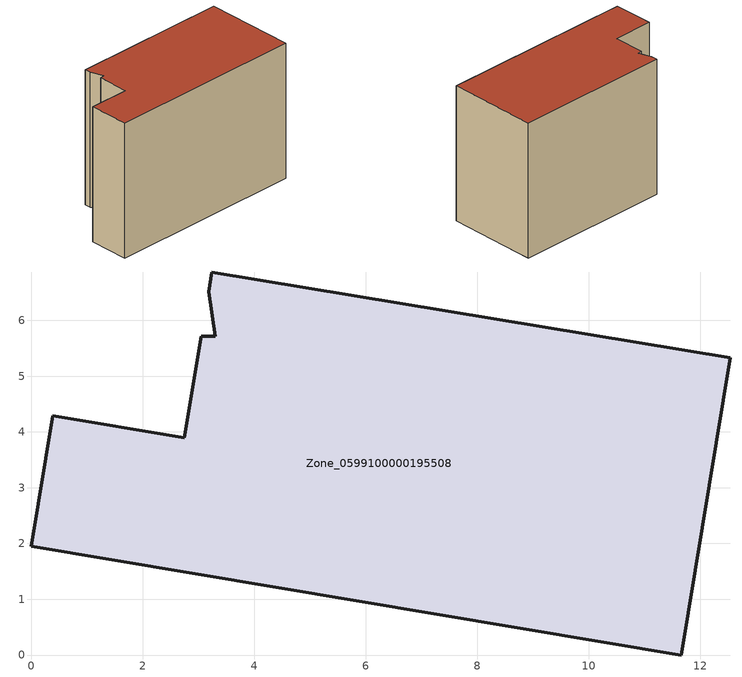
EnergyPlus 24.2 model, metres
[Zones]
Zone_0599100000195508
 floor ground (C_G): 11.65,0 0,1.95 0.39,4.29 2.75,3.9 3.05,5.72 3.31,5.71 3.18,6.51 3.24,6.87 12.54,5.33 z0
 wall outside (C_F): 3.24,6.87 3.18,6.51 3.31,5.71 3.05,5.72 2.75,3.9 0.39,4.29 0,1.95 11.65,0 12.54,5.33 3.24,6.87 z0:8.2
 roof outside (C_R): 3.31,5.71 3.05,5.72 2.75,3.9 0.39,4.29 0,1.95 11.65,0 12.54,5.33 3.24,6.87 3.18,6.51 z8.2
[BUILDING]
Pand.0599100000195508: North Axis=0; Terrain=City; Loads Convergence Tolerance Value=0.04; Temperature Convergence Tolerance Value=0.4; Solar Distribution=FullExterior; Maximum Number of Warmup Days=25; Minimum Number of Warmup Days=1
[Site:Location]
Rotterdam.The.Hague.AP_ZH_NLD Design_Conditions: Latitude=51.96; Longitude=4.45; Time Zone=1; Elevation=-4.5
[SITE:GROUNDTEMPERATURE:BUILDINGSURFACE]
18, 18, 18, 18, 18, 18, 18, 18, 18, 18, 18, 18
[MATERIAL] Thermal Absorptance=0.9; Solar Absorptance=0.7; Visible Absorptance=0.7
Name | Roughness | Thickness | Conductivity | Density | Specific Heat
G.TI.1975-1991 | MediumSmooth | 0.15 | 0.288461 | 540 | 1210
F.TI.1975-1991 | Rough | 0.3 | 0.230769 | 1920 | 840
R.TI.1975-1991 | MediumRough | 0.2 | 0.153846 | 1500 | 1000
[CONSTRUCTION]
C_G: G.TI.1975-1991
C_F: F.TI.1975-1991
C_R: R.TI.1975-1991
[ZONE]
Zone_0599100000195508: Type=1; Multiplier=1; Ceiling Height=Autocalculate; Volume=Autocalculate; Floor Area=autocalculate; Part of Total Floor Area=Yes
[ZONEINFILTRATION:DESIGNFLOWRATE]
Infil_Zone_0599100000195508: Zone or ZoneList or Space or SpaceList=Zone_0599100000195508; Schedule=AlwaysOn; Design Flow Rate Calculation Method=Flow/Area; Flow Rate per Floor Area=0.003; Constant Term Coefficient=1; Temperature Term Coefficient=0; Velocity Term Coefficient=0; Velocity Squared Term Coefficient=0
[HVACTEMPLATE:ZONE:IDEALLOADSAIRSYSTEM]
Zone_0599100000195508: Maximum Heating Supply Air Temperature=50; Minimum Cooling Supply Air Temperature=13; Maximum Heating Supply Air Humidity Ratio=0.0156; Minimum Cooling Supply Air Humidity Ratio=0.0077; Heating Limit=NoLimit; Cooling Limit=NoLimit; Dehumidification Control Type=ConstantSensibleHeatRatio; Cooling Sensible Heat Ratio=0.7; Dehumidification Setpoint=60; Humidification Control Type=None; Humidification Setpoint=30; Outdoor Air Method=None; Outdoor Air Flow Rate per Person=0.00944; Outdoor Air Flow Rate per Zone Floor Area=0; Outdoor Air Flow Rate per Zone=0; Demand Controlled Ventilation Type=None; Outdoor Air Economizer Type=NoEconomizer; Heat Recovery Type=None; Sensible Heat Recovery Effectiveness=0.7; Latent Heat Recovery Effectiveness=0.65
[ZONECONTROL:THERMOSTAT]
ThermostatControl_Zone_0599100000195508: Zone or ZoneList=Zone_0599100000195508; Control Type Schedule=DualSetpointControlType; Control 1=Thermostat_Zone_0599100000195508; Temperature Difference Between Cutout And Setpoint=0
[THERMOSTATSETPOINT:DUALSETPOINT]
Thermostat_Zone_0599100000195508: Heating Setpoint Temperature Schedule=HeatingSetpoint_Zone_0599100000195508; Cooling Setpoint Temperature Schedule=CoolingSetpoint_Zone_0599100000195508
[SCHEDULE:COMPACT]
HeatingSetpoint_Zone_0599100000195508: Through: 12/31, For: AllDays, Until: 24:00, 21
CoolingSetpoint_Zone_0599100000195508: Through: 12/31, For: AllDays, Until: 24:00, 24
DualSetpointControlType: Through: 12/31, For: AllDays, Until: 24:00, 4
AlwaysOn: Through: 12/31, For: AllDays, Until: 24:00, 1
